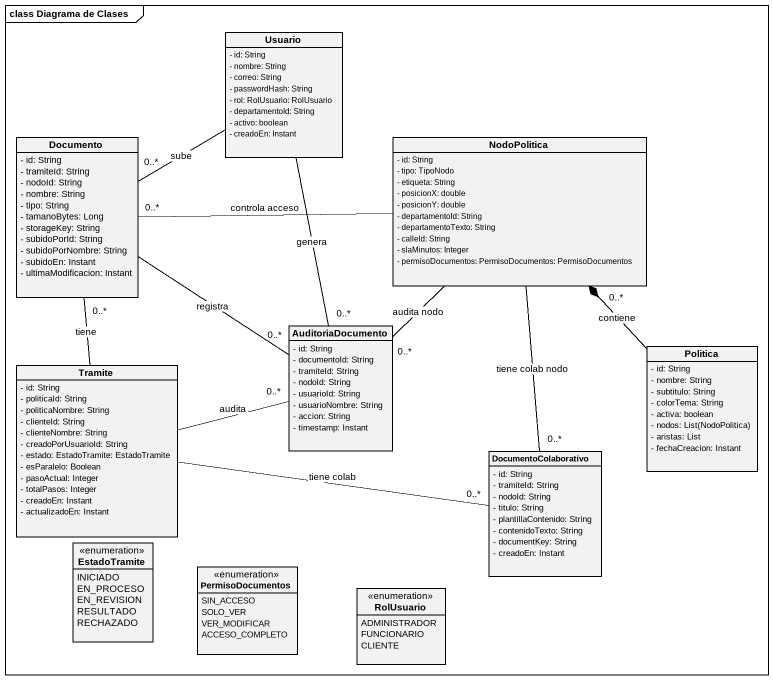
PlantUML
@startuml
mainframe class Diagrama de Clases
hide circle
hide empty members
skinparam classAttributeIconSize 0
class Usuario {
  - id: String
  - nombre: String
  - correo: String
  - passwordHash: String
  - rol: RolUsuario: RolUsuario
  - departamentoId: String
  - activo: boolean
  - creadoEn: Instant
}
class Documento {
  - id: String
  - tramiteId: String
  - nodoId: String
  - nombre: String
  - tipo: String
  - tamanoBytes: Long
  - storageKey: String
  - subidoPorId: String
  - subidoPorNombre: String
  - subidoEn: Instant
  - ultimaModificacion: Instant
}
class NodoPolitica {
  - id: String
  - tipo: TipoNodo
  - etiqueta: String
  - posicionX: double
  - posicionY: double
  - departamentoId: String
  - departamentoTexto: String
  - calleId: String
  - slaMinutos: Integer
  - permisoDocumentos: PermisoDocumentos: PermisoDocumentos
}
class AuditoriaDocumento {
  - id: String
  - documentoId: String
  - tramiteId: String
  - nodoId: String
  - usuarioId: String
  - usuarioNombre: String
  - accion: String
  - timestamp: Instant
}
class Tramite {
  - id: String
  - politicaId: String
  - politicaNombre: String
  - clienteId: String
  - clienteNombre: String
  - creadoPorUsuarioId: String
  - estado: EstadoTramite: EstadoTramite
  - esParalelo: Boolean
  - pasoActual: Integer
  - totalPasos: Integer
  - creadoEn: Instant
  - actualizadoEn: Instant
}
class Politica {
  - id: String
  - nombre: String
  - subtitulo: String
  - colorTema: String
  - activa: boolean
  {field} - nodos: List(NodoPolitica)
  - aristas: List
  - fechaCreacion: Instant
}
class DocumentoColaborativo {
  - id: String
  - tramiteId: String
  - nodoId: String
  - titulo: String
  - plantillaContenido: String
  - contenidoTexto: String
  - documentKey: String
  - creadoEn: Instant
}
enum EstadoTramite {
  INICIADO
  EN_PROCESO
  EN_REVISION
  RESULTADO
  RECHAZADO
}
enum PermisoDocumentos {
  SIN_ACCESO
  SOLO_VER
  VER_MODIFICAR
  ACCESO_COMPLETO
}
enum RolUsuario {
  ADMINISTRADOR
  FUNCIONARIO
  CLIENTE
}
Documento "0..*" -right- Usuario : sube
Documento "0..*" -right- NodoPolitica : controla acceso
Documento "0..*" -- Tramite : tiene
NodoPolitica "0..*" *-- Politica : contiene
AuditoriaDocumento "0..*" -up- Usuario : genera
AuditoriaDocumento "0..*" -up- Documento : registra
AuditoriaDocumento "0..*" -up- NodoPolitica : audita nodo
AuditoriaDocumento "0..*" -left- Tramite : audita
DocumentoColaborativo "0..*" -up- NodoPolitica : tiene colab nodo
DocumentoColaborativo "0..*" -left- Tramite : tiene colab
@enduml
